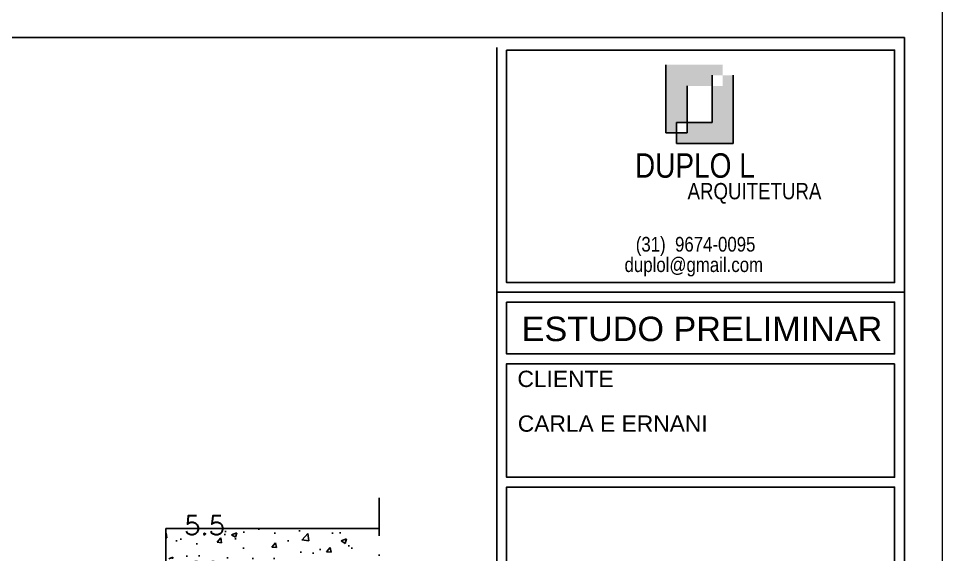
# Model space of a CAD drawing. Extents: x 126968 to 132038, y -1805 to 3860.
# Drawn here: x 129507.4 to 129810.2, y -412.3 to -236.5 of the extents above; entities that cross this region are included whole.
import ezdxf
from ezdxf.enums import TextEntityAlignment as Align

# ---------------------------------------------------------------- set-up
doc = ezdxf.new("R2010")
doc.units = 0
doc.header["$MEASUREMENT"] = 0
doc.header["$PDMODE"] = 3
doc.linetypes.add('DASHDOT', pattern=[1, 0.5, -0.25, 0, -0.25])
doc.layers.get('0').update_dxf_attribs({"linetype": 'CONTINUOUS'})
doc.layers.get('Defpoints').update_dxf_attribs({"linetype": 'CONTINUOUS'})
for name, color, linetype, lineweight in [('COTA', 8, 'CONTINUOUS', 5), ('PENA 03', 3, 'CONTINUOUS', 15), ('PENA 05', 5, 'CONTINUOUS', 25)]:
    doc.layers.add(name, color=color, linetype=linetype, lineweight=lineweight)
for name, color, linetype in [('PENA01', 1, 'CONTINUOUS'), ('PENA02', 2, 'CONTINUOUS'), ('PENA03', 3, 'CONTINUOUS'), ('Pena05', 5, 'CONTINUOUS'), ('PENA06', 6, 'CONTINUOUS')]:
    doc.layers.add(name, color=color, linetype=linetype)
doc.styles.add('Arial', font='arial.ttf', dxfattribs={"height": 0.3125})
doc.styles.add('R80E25', font='arial.ttf')
doc.styles.add('SR80', font='arial.ttf', dxfattribs={"height": 5})
doc.styles.get("Standard").update_dxf_attribs({"font": 'romans.shx'})
doc.dimstyles.new('COTAS_1_25', dxfattribs={"dimscale": 25, "dimtxt": 0.25, "dimasz": 0.2, "dimexe": 0.1, "dimexo": 0.2, "dimgap": 0.2, "dimtad": 1, "dimdsep": 46, "dimtxsty": 'Standard', "dimblk1": 'DOTSMALL', "dimblk2": 'DOTSMALL', "dimsah": 1, "dimcen": 0.1, "dimdle": 0.1, "dimse1": 1, "dimse2": 1, "dimclrt": 2, "dimadec": 0, "dimazin": 0, "dimtfac": 1, "dimtmove": 2, "dimatfit": 3, "dimldrblk": 'DOTSMALL', "dimfxl": 1, "dimtolj": 1, "dimtzin": 0, "dimarcsym": 0})

# ---------------------------------------------------------------- blocks, each defined once
blk = doc.blocks.new('_DOTSMALL')
at = {"color": 0, "linetype": 'ByBlock', "const_width": 0.5}
blk.add_lwpolyline([(-0.0625, 0, 1), (0.0625, 0, 1)], format="xyb", close=True, dxfattribs=at)
blk = doc.blocks.new('*D95')
at = {"layer": 'COTA', "color": 0, "lineweight": -2, "transparency": 16777216}
for p, q in [((129565.67, -415.82), (129560.67, -415.82)), ((129565.67, -415.82), (129571.17, -415.82)), ((129571.17, -415.82), (129576.17, -415.82))]:
    blk.add_line(p, q, dxfattribs=at)
at = {"layer": 'Defpoints', "color": 0, "transparency": 16777216}
for p in [(129571.17, -415.82), (129565.67, -445.67), (129571.17, -445.67)]:
    blk.add_point(p, dxfattribs=at)
at = {"layer": 'COTA', "color": 0, "lineweight": -2, "transparency": 16777216, "xscale": 5, "yscale": 5, "zscale": 5}
blk.add_blockref('_DOTSMALL', (129565.67, -415.82), dxfattribs=at)
at = {"layer": 'COTA', "color": 0, "lineweight": -2, "transparency": 16777216, "xscale": 5, "yscale": 5, "zscale": 5, "rotation": 180}
blk.add_blockref('_DOTSMALL', (129571.17, -415.82), dxfattribs=at)
at = {"layer": 'COTA', "color": 2, "transparency": 16777216, "insert": (129568.42, -402.7), "char_height": 6.25, "attachment_point": 5}
blk.add_mtext('\\A1;5.5', dxfattribs=at)

msp = doc.modelspace()

# ---------------------------------------------------------------- hatches: boundary and pattern name
at = {"layer": 'PENA01'}
h = msp.add_hatch(color=256, dxfattribs=at)
h.paths.add_polyline_path([(129741.664, -255.085), (129738.184, -255.085), (129738.184, -258.565), (129734.703, -258.565), (129734.703, -270.533), (129726.546, -270.533), (129726.546, -274.013), (129723.066, -274.013), (129723.066, -277.493), (129741.664, -277.493)])
h.paths.add_polyline_path([(129726.546, -258.565), (129734.703, -258.565), (129734.703, -255.085), (129738.184, -255.085), (129738.184, -251.605), (129719.585, -251.605), (129719.585, -274.013), (129723.066, -274.013), (129723.066, -270.533), (129726.546, -270.533)])
at = {"layer": 'PENA06'}
h = msp.add_hatch(dxfattribs=at)
h.set_pattern_fill('AR-CONC', color=256, scale=2.5)
h.set_pattern_definition([(50, (89948.35, -4138.623), (17.9315046, -1.5688034), [1.875, -20.625]), (355, (89948.35, -4138.623), (-3.468783, 18.804803), [1.5, -16.5]), (100.451444, (89949.844, -4138.754), (14.462721, 17.236), [1.593505, -17.528553]), (46.1842, (89948.35, -4133.623), (26.681033, -4.137982), [2.8125, -30.9375]), (96.635635, (89950.573, -4133.968), (23.366549, 24.352965), [2.390259, -26.292844]), (351.184164, (89948.35, -4133.623), (23.366549, 24.352965), [2.25, -24.75]), (21, (89950.85, -4134.873), (14.9226763, -10.065472), [1.875, -20.625]), (326, (89950.85, -4134.873), (6.082883, 18.128751), [1.5, -16.5]), (71.451445, (89952.093, -4135.712), (21.0055594, 8.063279), [1.593505, -17.528553]), (37.5, (89948.3493, -4138.623), (0.3039964, 8.3223463), [0, -16.3, 0, -16.75, 0, -16.5625]), (7.5, (89948.349, -4138.623), (6.5767384, 9.8602928), [0, -9.55, 0, -15.925, 0, -6.3125]), (327.5, (89942.774, -4138.623), (13.3455609, -0.5638718), [0, -6.25, 0, -19.5, 0, -25.875]), (317.5, (89940.274, -4138.623), (14.5796542, 2.5026246), [0, -8.125, 0, -12.95, 0, -18.375])])
h.paths.add_polyline_path([(129625.666, -403.672), (129555.666, -403.672), (129555.666, -413.672), (129625.666, -413.672)])
h.paths.add_polyline_path([(129625.666, -663.672), (129555.666, -663.672), (129555.666, -673.672), (129625.666, -673.672)])

# ---------------------------------------------------------------- linework, layer by layer
at = {"linetype": 'DASHDOT', "ltscale": 25}
msp.add_line((129625.666, -393.672), (129625.666, -683.672), dxfattribs=at)
at = {"layer": 'PENA 03'}
msp.add_lwpolyline([(129067.743, -755.203), (129810.243, -755.203), (129810.243, -230.203), (129067.743, -230.203)], close=True, dxfattribs=at)
at = {"layer": 'PENA 05'}
for p, q in [((129664.149, -245.921), (129664.149, -742.703)), ((129797.743, -742.703), (129797.743, -245.921))]:
    msp.add_line(p, q, dxfattribs=at)
msp.add_lwpolyline([(129110.243, -242.703), (129797.743, -242.703), (129797.743, -742.703), (129110.243, -742.703)], close=True, dxfattribs=at)
at = {"layer": 'PENA01'}
for p, q in [((129719.585, -274.013), (129719.585, -251.605)), ((129734.703, -270.533), (129734.703, -255.085)), ((129741.664, -255.085), (129741.664, -277.493)), ((129726.546, -258.565), (129726.546, -274.013)), ((129734.703, -270.533), (129723.066, -270.533)), ((129723.066, -270.533), (129723.066, -277.493)), ((129726.546, -274.013), (129719.585, -274.013)), ((129741.664, -277.493), (129723.066, -277.493))]:
    msp.add_line(p, q, dxfattribs=at)
for points in [[(129667.355, -246.803), (129794.537, -246.803), (129794.537, -323.054), (129667.355, -323.054)], [(129667.355, -329.467), (129794.537, -329.467), (129794.537, -346.456), (129667.355, -346.456)], [(129794.537, -349.695), (129667.388, -349.695), (129667.388, -386.914), (129794.537, -386.914)], [(129794.537, -427.372), (129667.388, -427.372), (129667.388, -390.153), (129794.537, -390.153)]]:
    msp.add_lwpolyline(points, close=True, dxfattribs=at)
at = {"layer": 'Pena05', "color": 5}
msp.add_line((129797.743, -326.26), (129664.149, -326.26), dxfattribs=at)
at = {"layer": 'PENA06'}
for p, q in [((129555.666, -403.672), (129555.666, -458.672)), ((129625.666, -403.672), (129555.666, -403.672))]:
    msp.add_line(p, q, dxfattribs=at)

# ---------------------------------------------------------------- texts
at = {"layer": 'PENA01'}
for s, insert, char_height, width, attachment_point, style in [('{\\fArial Narrow|b0|i0|c0|p34;ARQUITETURA}', (129748.612, -290.41), 5.34375, 95.84335, 2, 'R80E25'), ('{\\fArial Narrow|b0|i0|c0|p34;(31)  9674-0095}', (129709.72, -308.088), 4.80938, 153.4725, 1, 'SR80'), ('{\\fArial Narrow|b0|i0|c0|p34;duplol@gmail.com}', (129706.036, -314.798), 4.80938, 153.4725, 1, 'SR80')]:
    msp.add_mtext(s, dxfattribs=dict(at, insert=insert, char_height=char_height, width=width, attachment_point=attachment_point, style=style))
at = {"layer": 'PENA02', "color": 2, "style": 'Arial'}
msp.add_text('CLIENTE', height=5.3438, dxfattribs=at).set_placement((129670.936, -357.315))
at = {"layer": 'PENA03', "color": 3, "style": 'Arial'}
msp.add_text('ESTUDO PRELIMINAR', height=8.01562, dxfattribs=at).set_placement((129731.418, -342.27), align=Align.CENTER)
msp.add_text('CARLA E ERNANI', height=5.34375, dxfattribs=at).set_placement((129671.055, -371.983))
at = {"layer": 'PENA03', "insert": (129729.085, -280.672), "char_height": 8.01562, "width": 136.30888, "attachment_point": 2, "style": 'R80E25'}
msp.add_mtext('{\\fArial Narrow|b0|i0|c0|p34;DUPLO L}', dxfattribs=at)

# ---------------------------------------------------------------- dimensions: what is measured, and where the dimension line sits
at = {"layer": 'COTA'}
dim = msp.add_linear_dim(base=(129571.166, -415.824), p1=(129565.666, -445.672), p2=(129571.166, -445.672), dimstyle='COTAS_1_25', dxfattribs=at)
dim.commit()
dim.dimension.update_dxf_attribs({"geometry": '*D95', "text_midpoint": (129568.416, -402.699)})

doc.saveas('drawing.dxf')
